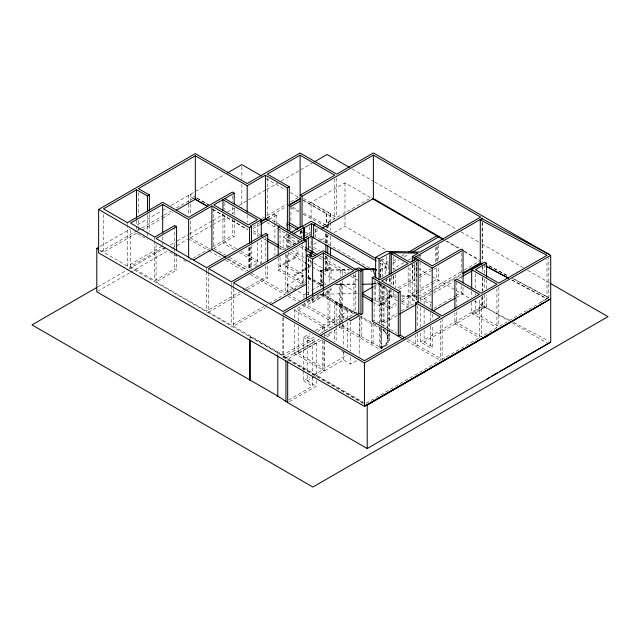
<?xml version="1.0" encoding="UTF-8"?>
<svg xmlns="http://www.w3.org/2000/svg" width="640" height="640" viewBox="0 0 640 640"><rect width="100%" height="100%" fill="white"/><g stroke="black" fill="none" stroke-linecap="round" stroke-linejoin="round"><path stroke-width="0.48" stroke-dasharray="3.2 2.4" d="M387.768 329.808L387.296 342.888A23.76 13.72 0 0 1 381.776 347.504L381.048 347.88M302.576 199.664L326.76 213.624L325.976 225.024L303.264 212.808M330.52 257.072L327.752 271.096L325.872 270.008L326.76 257.072L325.088 256.104M387.664 340.808L387.856 339.864A25.64 14.8 0 0 0 384.016 331.008L383.072 330.224L384.056 329.656M328.672 222.976L330.52 213.624L311.104 202.408L311.104 220.184M100.248 246.368L129.656 229.384M137.44 224.888L161.664 210.904M162.528 210.408L165.992 208.408M171.176 205.416L194.648 191.864M195.512 191.368L224.696 174.52M100.36 251.896L136.624 230.96M137.488 230.464L140.936 228.464M141.8 227.968L163.384 215.504M164.248 215.008L171.152 211.024M176.336 208.032L193.6 198.064M136.536 233.184L103.44 252.288L103.44 213.784M141.864 230.104L161.696 218.656M162.56 218.152L172.912 212.184M161.832 246.264L127.416 266.136L127.416 225.648M130.512 229.984L130.512 266.52L162.688 247.944L166.152 249.936M97.776 286.92L128.072 269.424M128.936 268.928L167.016 246.944M170.48 244.944L176.536 241.448M177.4 240.944L188.656 234.448M189.52 233.952L212.024 220.96M212.888 220.456L223.272 214.464M227.6 211.96L234.528 207.968M238.856 205.464L247.504 200.472M248.376 199.968L265.68 189.976M266.552 189.48L277.8 182.984M281.264 180.984L312.416 162.992M97.656 291.312L129.656 272.832M130.52 272.336L166.856 251.36M172.04 248.36L187.616 239.376M190.36 221L190.36 237.784L211.816 225.4M212.68 224.904L227.264 216.48M232.416 213.504L237.568 210.528M189.496 260.256L192.064 258.768M192.92 258.272L211.776 247.392M212.632 246.896L232.336 235.52L234.216 236.608L234.216 219.816M261.688 218.624L265.96 216.16M266.808 215.672L286.44 204.336M290.704 201.872L299.24 196.944M130.512 266.52L154.744 280.512L174.712 268.976L176.592 270.064L176.592 254.264M213.784 208.904L213.784 248.408L234.216 236.608M267.304 178.064L267.304 217.56L286.288 206.6M156.056 244.4L156.056 281.92L176.592 270.064M252.96 226.576L259.72 222.672M267.328 218.28L274.936 213.888L276.816 214.976L276.816 223.864M253.152 228.64L259.912 224.736M269.208 219.368L276.816 214.976M309.224 203.496L344.984 182.848L371.832 198.344M279.704 248.096L283.152 250.08L283.152 237.048L287.368 234.616M287.248 248.416L287.248 237.24L290.584 235.32M229.344 257.392L248.368 268.368L257.536 263.072L257.536 242.336M305.368 235.656L310.56 232.656M314.888 230.16L317.488 228.664M322.68 225.664L334.8 218.664L334.8 179.168M303.496 198.416L336.68 217.576L371.664 197.384M283.152 250.08L299.192 240.816M255.344 266.512L261.296 263.072L261.296 240.368M292.864 244.864L299.536 241.016M305.984 237.288L308.4 235.92L305.8 234.448M304.432 238.208L309.344 235.368L309.344 226.064M304.632 238.256L310.648 234.784M314.944 232.304L319.24 229.824M313.64 244.392L320.416 240.48M321.264 239.992L328.888 235.584M333.976 232.656L344.984 226.296L386.552 250.296M295.152 257.016L279.32 266.152L280.248 266.68L296.072 257.544L296.072 248.232M156.056 281.92L206.568 311.088L241.776 290.768M242.632 290.272L245.208 288.784M246.064 288.288L265.816 276.888L267.696 277.976L267.696 265.136M278.168 258.392L278.168 270.24L280.048 269.152L304.504 283.272M286.232 254.744L286.232 266.592L288.112 265.504L304.4 274.912M208.608 272.584L208.608 312.088L242.864 292.312M243.72 291.816L246.288 290.328M247.144 289.84L267.696 277.976M304.416 269.096L294.144 275.032L295.12 275.6L304.552 270.088M307.752 267.176L310.248 265.728L310.248 259.216M307.84 268.256L311.232 266.296L311.176 259.744M323.072 270.008L320.264 270.584L320.264 288.168M320.264 271.472L321.192 270.936M322.784 270.784L321.192 271.704L322.48 272.408M323.584 270.32L329.184 267.088L331.064 268.176L331.064 282M251.464 273.064L285.368 292.64L304.952 281.336M208.608 312.088L231.408 325.248L263.928 306.472M264.784 305.984L268.2 304.008M269.056 303.512L302.432 284.248L302.432 241.784M324.712 271.84L331.064 268.176M287.936 284.64L287.936 293.328L287.248 293.728L287.248 253.256M292.864 290.48L297.8 287.632M301.088 285.736L303.552 284.312L303.552 275.624L287.248 285.032L294.768 289.376M233.448 288.72L233.448 326.24L265.488 307.744M305.68 293.696L303.968 294.688L295.608 289.864M306.536 293.2L310.824 290.72M311.688 290.232L321.192 284.744L327.064 284.6M319.408 294.456L303.968 303.376L338.504 323.312M380.696 277.856L380.696 260.08L381.952 259.36M294.416 317.984L294.416 310.08L328.016 290.688L329.896 291.776L329.896 328.304M339.304 323.664L339.304 284.168L340.744 283.336L359.064 293.912M363.344 402.864L287.688 359.192L277.776 352.584L250.088 336.6L249.848 338.704M354.88 312.816L323.072 294.52L331.064 289.904L331.064 287.928M298.184 320.944L298.184 310.08L329.896 291.776M339.304 284.168L341.184 285.256L342.632 284.424M307.216 299.408L312.64 302.536L323.336 296.36L353.928 314.024L353.928 274.52M393.064 261.088L397.344 258.616M401.632 256.136L405.064 254.16M379.928 269.832L385.768 266.464L385.768 274.84M380.048 277.376L380.048 270.864L388.6 265.92L388.6 273.368M393.072 263.256L399.096 259.776M404.256 256.8L408.56 254.312M403.96 262.648L393.696 268.568L395.584 269.656M408.24 260.176L410.8 258.696M334.24 325.112L334.24 303.384L336.12 302.296L355.008 313.2M418.4 256.48L420.968 255M373.824 286.392L379.096 283.352L384.056 286.216L384 326.728M379.064 284.464L379.984 283.928M385.176 280.936L388.6 278.96M383.24 286.896L384.176 286.352A26.944 15.56 0 0 1 388.992 297.44L388.992 340.888L387.912 342.848A18.656 10.768 0 0 1 381.328 347.984L380.544 347.4L380.544 327.656M298.184 310.08L323.936 324.952L347.76 311.192L347.76 318.104M317.592 331.448L343.512 316.504L347.504 318.8M397.976 287.824L412.512 279.432L414.392 280.52L414.392 263.728M419.088 275.64L431.056 268.728M396.328 295.04L386.416 294.848L375.632 300.808L375.632 281.056M233.448 326.24L283.104 354.912L315.928 335.96M320.24 333.472L353.928 314.024M310.912 299.368L312.64 300.368L323.336 294.184L355.808 312.936L357.304 312.072M399 289.408L414.392 280.52M419.256 277.712L432.944 269.808M433.792 269.32L437.216 267.344M282.992 317.656L282.992 357.152L316.584 337.76M396.536 298.048L393.16 296.104L391.28 297.184L391.28 290.272M380.696 283.784L380.696 303.528L382.576 302.44L389.632 306.52L396.488 302.56M294.416 323.912L294.416 353.528L319.4 339.104M324.568 336.12L340.744 326.784M387.688 328.968L387.768 297.216L386.704 299.16A17.368 10.024 0 0 1 381.336 303.6L380.464 304.096L381.664 304.792L379.784 305.872L373.792 302.416M298.184 326.872L298.184 353.528L321.328 340.168M326.472 337.2L329.896 335.216L329.896 332.256M339.304 324.656L339.304 327.616L341.184 328.704L342.632 327.872L379.784 349.32L381.664 348.24A19.2 11.088 0 0 0 388.752 342.376M401.632 299.584L432.496 281.768M433.352 281.272L436.784 279.296L436.784 267.448M380.696 303.528L389.632 308.688L396.512 304.712M401.672 301.736L430.92 284.848M431.784 284.352L438.664 280.384L438.664 265.568M372.232 321.152L374.112 320.064L379.768 323.328L396.976 313.392M412.328 264.44L412.328 299.992L418.224 296.592M401.28 295.136L420.104 295.504L433.08 288.008M433.952 287.512L463.376 270.52M464.24 270.024L480.68 260.528M418.68 298.496L416.088 299.992L416.088 262.464M419.544 298L461.848 273.576M420.36 301.488L420.36 298.528L461.4 274.832M401.28 310.912L408.168 306.936L408.168 267.44M410.824 305.4L416.264 302.264M424.12 304.456L424.12 298.528L432.744 293.552M433.608 293.056L453.432 281.608M458.6 278.624L461.192 277.128M396.928 315.592L381.656 324.416L396.808 333.16M298.184 353.528L323.936 368.4L346.912 355.128M314.992 376.384L343.512 359.944L350.696 364.096L359.296 359.128M433.896 308.304L455.208 296M456.064 295.504L461.176 292.552L463.056 293.64L463.056 286.728M456.2 297.6L463.056 293.64M420.32 342L482.856 305.896L482.856 296.024M471.68 302.248L471.68 313.112L484.696 305.6L486.576 306.688L486.576 294.832M454.896 312.776L454.896 323.64L456.784 322.552L481.32 336.72L496.944 327.696L496.944 288.2M424.12 330.128L424.12 341.976L484.736 306.984L510.248 320.568M475.448 300.272L475.448 313.112L486.576 306.688M420.36 333.088L420.36 341.976L430.552 347.856L432.432 346.776L432.432 326.04M540.504 302.384L548.752 297.624L512.512 278.328M366.176 403.192L440.256 360.424L440.256 320.928M407.64 339.416L442.144 359.336L479.432 337.8L479.432 298.304M475.448 313.112L498.824 326.608L548.824 297.744L548.864 257.232M303.432 369.992L303.432 337.408L310.112 333.568M315.128 330.696L322.64 326.376L324.52 327.464L324.52 336.352M307.2 370.984L307.2 337.408L312.392 334.424M285.952 358.024L312.6 342.728L312.6 374.328M307.2 337.408L316.232 342.8L287.688 359.192L287.688 361.16M303.432 370.976L303.432 380.856L310.112 377.016M313.456 375.096L322.64 369.824L324.52 370.912L324.52 341.288M307.2 374.936L307.2 380.856L314.128 376.88M288.528 399.992L312.6 386.176L312.6 375.312M289.424 401.64L316.232 386.248L316.232 380.328M375.632 300.808L379.072 302.264L390.312 296.048L397.016 296.176M380.544 347.4L381.336 347.048A17.368 10.024 0 0 0 386.704 342.608L387.768 340.664L388.992 340.888A26.944 15.56 0 0 0 384.176 329.8L359.968 315.824M325.056 269.96L348.944 269.4M322.144 270.536L320.264 270.584L322.448 280.328M325.136 270.464L350.016 269.88M335.848 284.392L358.048 283.872M373.2 283.488L379.04 283.384L384 286.248L383.072 286.776L383.072 325.288M335.36 284.92L357.232 284.408M373.144 284.032L378.112 283.912L384.016 287.56A25.64 14.8 0 0 1 387.856 296.416L387.688 297.368L388.992 297.44L387.912 299.4A18.656 10.768 0 0 1 381.328 304.536L380.544 303.952L380.544 323.704M308.952 294.568L303.968 294.688L303.968 298.552M319.92 294.312L357.824 293.424M294.424 274.872L296.272 274.872M308.352 279.024L311.176 279.024M401.832 296.272L417.256 296.568M307.832 277.328L311.264 278.688M320.264 285.272L322.048 285.984M307.832 277.496L322.36 285.032M489.152 265.904L508.456 276.208M512.848 278.544L548.824 297.744M489.08 265.848L508.176 276.016M511.936 279.952L546.984 298.648M511.88 280.08L546.984 298.808L546.984 259.296M513.768 322.44L548.952 341.176M292.784 207.176L298.904 210.464M290.936 207.768L298.792 212M303.16 214.344L324.12 225.624M321.192 284.744L323.128 285.792L321.192 284.744L321.192 270.048M352.192 168.968L373.8 181.44M374.664 181.944L456.768 229.344M461.088 231.832L480.96 243.312M481.824 243.808L523.304 267.76M527.632 270.256L549.232 282.728M446.928 241.04L459.048 248.04M464.24 251.032L478.952 259.528M445.464 240.856L459.064 248.712M464.16 251.656L479.456 260.488M266.088 178.592L285.984 190.08M290.312 192.576L298.968 197.576M303.48 200.584L334.8 218.664M411.664 264.792L416.864 267.792M417.728 268.296L470.112 298.536M474.36 300.992L508.728 320.832M512.16 322.816L548.152 343.592M388.848 262.616L382.576 258.992L382.576 276.768M380.696 260.08L388.816 264.776M471.68 313.112L496.944 327.696M378.288 259.968L388.6 265.92M379.76 262.992L385.768 266.464M424.12 298.528L431.6 302.848M369.688 268.04L315.536 236.776L315.536 228.392M378.288 273L383.44 275.976M305.256 231.96L310.4 234.928M420.36 298.528L430.552 304.416L430.552 308.36M370.32 270.576L372.032 271.568M379.76 276.024L381.48 277.016M299.848 231.008L302.4 232.48M454.896 323.64L479.432 337.8M412.328 299.992L414.208 301.08L414.208 263.552M267.304 217.56L279.976 224.88M313.632 247.32L320.392 251.224M266.952 222.536L276.472 228.032M277.336 228.536L298.968 241.024M310.888 247.912L309.224 246.944L311.104 245.856L311.104 237.96M311.728 248.392L317.576 251.768M401.6 300.976L410.048 305.848L410.048 266.352M287.248 237.24L297.032 242.896M301.288 245.352L304.624 247.28M319.944 256.12L322.512 257.6M323.368 258.096L348.144 272.4M353.272 275.36L357.544 277.824M397.192 300.6L389.8 296.328L389.8 289.416M401.408 303.04L408.168 306.936M283.152 237.048L295.152 243.976M299.408 246.44L304.416 249.328M318.824 257.64L323.88 260.568M324.728 261.048L346.088 273.384M350.416 275.888L359.064 280.88M291.784 250.32L304.568 257.704M307.976 259.672L313.088 262.624M313.944 263.12L324.168 269.024M197.056 198.064L209.152 205.048M196.368 197.808L190.36 194.336L190.36 203.224M197.224 198.304L208.384 204.744M253.184 230.608L260.064 234.584M279.864 246.016L285.368 249.192M290.512 252.16L297.952 256.456L297.952 247.152M212.608 209.216L247.184 229.176M193.64 198.408L188.48 195.424L188.48 203.328M212.576 209.336L247.864 229.712M253.024 232.688L259.048 236.168M263.352 238.656L266.8 240.64M288.296 253.056L304.416 262.36M307.752 264.288L311.176 266.264M312.072 266.784L322.192 272.624M323.04 273.112L334.84 279.928M424.12 341.976L432.432 346.776M313.304 279.648L322.496 284.952M329.184 288.816L331.064 289.904M307.832 276.896L311.264 278.872M307.728 278.04L311.072 279.968M311.904 280.448L322.032 286.296L322.032 285.232M286.232 266.592L304.952 277.4M406.592 340.984L440.256 360.424M320.264 293.968L354.68 313.832M359.84 316.816L383.168 330.28M278.168 270.24L302.432 284.248M334.24 303.384L347.76 311.192M236.704 248.88L224.832 242.024L224.832 215.36M240.944 251.328L261.296 263.072M234.192 249.6L222.952 243.112L222.952 213.488M239.376 252.592L257.536 263.072M213.784 248.408L225.888 255.392M228.16 258.88L247.832 270.24M190.36 237.784L209.24 248.688M227.264 259.096L249.576 271.976M288.088 294.208L299.784 300.96M341.952 325.312L381.664 348.24L381.664 328.488M188.48 238.872L208.376 250.36M209.24 250.864L220.488 257.352M225.68 260.352L245.576 271.84M249.904 274.336L284.512 294.32M287.968 296.312L297.488 301.808M301.816 304.304L336.424 324.288M294.416 310.08L324.52 327.464M328.016 334.136L329.896 335.216M341.848 351.224L344.384 352.688M169.608 251.936L179.984 257.928M183.448 259.928L186.904 261.92M137.376 233.664L147.488 239.504M294.416 353.528L324.52 370.912M100.248 250.36L363.016 402.064M282.992 357.152L363.6 403.688M303.432 337.408L312.6 342.728M307.2 380.856L316.232 386.248M303.432 380.856L312.6 386.176M383.072 330.224L384.52 331.544M383.992 331.016L384.8 331.816A25.616 14.792 0 0 1 387.832 339.864M377.464 282.096L378.112 283.912L378.112 282.056M321.192 279.44L323.072 284.696M321.192 279.752L322.368 283.048M324.768 282.232L325.424 285.152M498.824 287.112L498.824 326.608M486.576 280.024L486.576 288.912M484.736 264.52L484.696 274M484.696 278.936L484.696 289.8M484.696 294.736L484.736 306.984M482.856 267.384L482.856 272.32M482.856 277.256L482.856 291.08M482.736 265.672L482.736 271.6M482.736 277.528L482.736 291.352M482.736 296.288L482.736 308.136M482.56 222.112L482.56 261.616M482.128 222.664L482.128 262.16M481.32 297.216L481.32 336.72M475.448 273.616L475.448 288.424M475.448 293.36L475.448 295.336M471.68 291.384L471.68 297.312M461.176 253.056L461.176 279.72M461.176 285.64L461.176 292.552M456.784 282.064L456.784 306.752M456.784 311.688L456.784 322.552M442.144 318.848L442.144 359.336M438.664 244.832L438.664 260.632M437.216 246.608L437.216 261.416M436.784 246.712L436.784 261.52M435.336 247.496L435.336 262.304M432.432 314.184L432.432 320.112M430.552 312.312L430.552 321.2M430.552 326.136L430.552 347.856M424.12 309.392L424.12 325.192M420.36 307.416L420.36 327.168M420.104 255.016L420.104 257.976M420.104 261.928L420.104 295.504M417.608 305.672L417.608 328.384M417.608 333.32L417.608 345.168L415.72 346.256L415.72 335.392M416.52 262.304L416.52 277.12M416.264 262.76L416.264 301.272M412.512 264.624L412.512 279.432M395.584 274.592L395.584 287.432M393.696 275.48L393.696 286.344M393.16 256.6L393.16 270.424M393.16 276.352L393.16 285.24M393.16 291.168L393.16 296.104M391.28 276.448L391.28 284.352M390.312 278.272L390.312 284.2M390.312 289.136L390.312 296.048M389.8 278.56L389.8 284.48M389.632 278.08L389.632 284M389.632 289.728L389.632 308.688M389.216 295.496L389.216 332.032M389.216 333.016L389.216 338.944M387.912 295.488L387.912 329.064M387.912 330.048L387.912 338.936M386.416 256.336L386.416 273.12M386.416 279.048L386.416 282.008M386.416 287.936L386.416 294.848M382.576 285.656L382.576 302.44M381.656 284.92L381.664 324.536M381.336 303.6L381.328 325.272M381.328 326.256L381.328 347.984M379.768 280.864L379.784 323.648M379.784 327.6L379.784 349.32M379.072 283.504L379.072 302.264M374.112 280.56L374.112 320.064M373.104 323.544L373.104 343.288L371.216 344.376L371.216 322.656M361.816 316.04L361.816 336.776L359.928 337.864L359.928 317.128M359.296 316.664L359.296 356.168M355.808 273.44L355.808 312.936M350.696 321.632L350.696 351.256M350.696 357.184L350.696 364.096M347.76 322.056L347.76 349.704M344.984 182.848L344.984 212.472M344.984 216.424L344.984 226.296M343.512 316.504L343.512 320.448M343.512 324.4L343.512 347.112M343.512 352.048L343.512 359.944M342.632 271.392L342.632 275.112M342.632 280.696L342.632 322.936M342.632 323.92L342.632 327.872M341.184 285.256L341.184 321.792M341.184 325.744L341.184 328.704M340.744 270.304L340.744 276.816M340.744 283.336L340.744 324.808M336.68 178.08L336.68 217.576M336.12 302.296L336.12 325.008M336.12 326L336.12 342.784M334.24 330.048L334.24 341.896M330.52 213.624L330.52 221.52M330.52 222.512L330.52 230.408M330.52 236.336L330.52 246.208M329.184 267.088L329.184 282.888M328.016 290.688L328.016 329.2M327.752 234.56L327.752 244.432M327.752 257.272L327.752 271.096M326.76 213.624L326.76 224.488M326.76 234.36L326.76 244.232M325.976 233.912L325.976 242.8M325.976 255.64L325.976 268.472M325.872 233.472L325.872 243.344M325.872 256.184L325.872 270.008M323.936 324.952L323.936 331.864M323.936 340.752L323.936 368.4M323.336 292.208L323.336 296.36M323.128 291.584L323.072 294.52M322.64 326.376L322.64 332.304M322.64 340.2L322.64 369.824M316.232 342.8L316.232 376.376M312.64 298.392L312.64 302.536M308.352 258.456L308.352 279.368M308.328 258.376L308.328 294.912M302.056 230.272L302.056 236.792M301.696 230.064L301.696 238.448M300.696 231.16L300.696 236.096M300.176 230.76L300.176 237.672M290.936 206.384L290.936 222.44M290.936 227.328L290.936 230.264M290.936 236.136L290.936 245.92M289.056 234.92L289.056 246.768M288.112 233.912L288.112 246.744M288.112 252.672L288.112 265.504M286.232 223.144L286.232 228.08M286.232 233.024L286.232 248.816M285.368 254.128L285.368 292.64M283.104 317.392L283.104 354.912M280.248 265.616L280.248 266.68M280.048 229.656L280.048 252.368M280.048 257.304L280.048 269.152M277.792 352.592L277.792 355.56M274.936 213.888L274.936 222.776M274.936 223.76L274.936 241.536M274.936 247.464L274.936 255.36M265.816 236.4L265.816 260.096M265.816 266.024L265.816 276.888M257.536 223.576L257.536 236.416M251.464 245.416L251.424 269.152M250.248 246.744L250.248 269.456M250.088 336.6L250.088 338.568M249.576 247.288L249.576 270M249.544 247.528L249.544 269.248M248.368 247.632L248.368 268.368M247.184 215.152L247.184 222.264M241.856 166.584L241.856 179.416M241.856 184.352L241.856 208.056M234.216 207.968L234.216 214.88M233.448 283.784L233.448 287.736M232.336 196.024L232.336 201.944M232.336 206.88L232.336 213.792M232.336 218.728L232.336 235.52M231.408 282.784L231.408 284.76M231.408 285.752L231.408 325.248M224.832 202.528L224.832 209.44M208.608 268.64L208.608 271.6M206.568 267.64L206.568 270.6M206.568 271.592L206.568 311.088M190.36 204.216L190.36 215.072M188.48 204.312L188.48 215.176M174.712 226.52L174.712 247.256M174.712 248.24L174.712 252.192M174.712 253.184L174.712 268.976M162.688 236.88L162.688 244.976M154.744 237.064L154.744 240.024M154.744 241.008L154.744 280.512M149.376 213.736L149.376 231.504M147.488 214.816L147.488 231.608M147.488 232.592L147.488 235.552M138.416 192.6L138.416 214.32M138.416 220.248L138.416 226.168M138.416 227.16L138.416 231.104M136.536 220.344L136.536 225.28M136.536 226.272L136.536 229.232M127.416 222.688L127.416 224.664"/><path stroke-width="0.96" d="M376.328 261.008L311.496 223.584L304.208 227.792L303.912 240.656L303.912 227.624L293.08 233.872M304.72 240.192L311.208 236.448L311.496 223.584M328.488 223.904L327.752 227.648L325.872 226.56M98.52 247.36L96.792 248.36L96.792 291.808L277.776 396.032L287.688 402.632L367.216 448.552L550.712 342.112L550.712 255.376L373.368 152.952L336.68 174.128L300.096 153.008L247.184 183.552L195.328 153.616L98.632 209.44L98.632 252.888L364.456 406.36L550.712 298.824L487.608 335.752L481.248 338.768L487.608 335.592L367.216 405.104L366.784 404.856M149.376 210.768L149.376 194.968L147.488 196.056L136.536 189.736L103.44 208.84L127.416 222.688L162.688 202.32L188.64 217.304L232.336 192.072L234.216 193.16L234.216 204.016M288.016 230.968L289.272 230.24L289.272 186.792L287.392 187.88L265.424 175.2L247.184 185.728L195.328 155.792L138.416 188.648L149.376 194.968M251.424 242.488L251.424 226.688L249.544 227.776L211.896 206.04L188.64 219.472L162.688 204.496L130.512 223.072L154.744 237.064L174.712 225.536L176.592 226.616L176.592 250.32M227.264 173.032L241.856 164.608L261.76 176.096M176.36 210.192L195.328 199.24L207.424 206.224M234.216 193.16L213.784 204.96L248.368 224.92L257.536 219.632L222.952 199.664L222.952 210.52M375.632 278.096L375.632 257.36L386.416 251.4L420.104 252.056L480.68 217.08L373.368 155.12L302.056 196.296L300.176 195.208L334.8 175.216L300.096 155.176L267.304 174.112L289.272 186.792M176.592 226.616L156.056 238.472L206.568 267.64L265.816 233.44L267.696 234.528L267.696 261.184M96.912 287.416L32 324.896L312.864 487.048L608 316.656L550.096 283.224M314.152 161.992L327.136 154.496L349.6 167.472M261.296 236.416L261.296 219.632L250.248 226.008L251.424 226.688M193.808 259.936L211.896 249.488L225.592 257.392M260.448 221.52L265.424 218.648L278.944 226.448M288.872 205.104L300.096 198.624M300.696 198.576L289.056 205.296L290.936 206.384L300.08 201.104M260.568 222.184L266.488 218.768M260.76 224.248L268.368 219.856M278.168 255.424L278.168 226.792L280.048 225.704L306.192 240.8L306.192 284.248L270.688 304.744M267.696 234.528L208.608 268.64L231.408 281.8L302.432 240.8L278.168 226.792M290.736 232.672L301.696 226.344L304.208 227.792M315.536 223.736L313.656 224.824L313.656 237.856M321.816 228.336L373.368 198.568L443.464 239.04M306.192 240.8L233.448 282.792L283.104 311.464L353.928 270.576L323.336 252.912L312.64 259.088L306.448 255.512L306.448 298.96M312.136 251.608L310.248 252.696L310.248 256.424M306.448 255.512L308.328 254.424L312.64 256.92L323.336 250.736L355.808 269.488L358.792 267.768L362.824 270.096L362.824 313.544L360.944 314.632L358.792 313.392L320.024 335.768M313.056 252.144L311.176 253.232L311.232 256.056M311.232 253.264L313.112 252.176M305.256 268.616L306.92 267.656M305.296 269.72L307.032 268.656M362.824 270.096L360.944 271.184L358.792 269.944L282.992 313.704L364.456 360.736L440.256 316.976L415.72 302.808L415.72 331.448M376.432 269.584L373.824 268.808L372.904 269.344L360.96 269.624M408.488 252.176L436.784 235.848M412 252.328L438.664 236.936M403.272 339.072L372.232 321.152L372.232 277.704L374.112 276.616L379.768 279.88L408.168 263.488L389.8 252.888L389.8 274.608M412.328 261.48L412.328 256.544L418.224 253.144L390.312 252.6L379.072 258.816L375.632 257.36M416.264 258.816L410.048 262.4L393.16 252.656L391.28 253.736L391.28 273.488M362.672 292.832L372.968 286.888M371.216 300.928L373.104 299.84L362.616 293.792M412.328 256.544L432.192 268.008L463.056 250.192L463.056 282.776M372.232 277.704L398.288 292.744L400.168 291.656L400.168 335.104L405.152 337.984M462.704 273.08L480.832 262.608M463.112 273.848L481.064 263.48L480.28 263.064M471.68 288.424L471.68 269.664L484.696 262.152L486.576 263.24L486.576 277.064M415.72 302.808L417.608 301.72L442.144 315.888L479.432 294.36L454.896 280.192L454.896 308.824M454.896 280.192L456.784 279.104L481.32 293.272L496.944 284.248L471.68 269.664M462.912 276.136L472.392 270.656M486.576 263.24L475.448 269.664L498.824 283.16L546.984 255.36L480.28 219.776L482.56 218.168L414.208 257.632L414.208 260.592M399.472 314.128L416.448 304.328M277.032 396.48L277.792 396.04L277.792 355.56M433.048 310.968L455.344 298.096M400.168 335.104L398.288 336.192L398.288 292.744M548.864 254.272L482.128 218.712L480.28 219.776L480.28 263.224L482.04 264.16M98.632 209.44L364.456 362.912L550.712 255.376M364.456 406.2L542.208 303.736M488.048 378.288L489.776 377.296M491.504 376.296L497.552 372.8M499.28 371.808L550.712 342.112M354.92 269.256L356.904 269.208M360.888 269.112L373.824 268.808M354.992 269.768L356.984 269.72M362.208 284.288L373.144 284.032M376.376 270.368L372.904 269.344L375.832 277.544M485.648 265.928L508.432 278.08M486.424 266.504L508.368 278.208M463.056 250.192L461.176 249.104L432.192 265.84L416.088 256.544M372.696 198.848L442.912 239.384M375.704 258.48L311.224 221.248L302.056 226.552L302.056 196.296M288.968 222.552L298.4 228M311.208 236.448L367.744 269.088M288.784 224.616L297.296 229.536M400.168 291.656L381.656 280.968L418.144 259.896L418.144 302.36M224.832 198.576L261.296 219.632M305.464 247.76L317.384 254.64M305.248 249.808L315.448 255.696M260.928 235.08L262.648 236.072M266.952 238.56L279.008 245.52M194.504 198.904L207.416 206.36M266.8 240.64L278.848 247.6M305.248 262.84L306.912 263.808M362.352 295.808L372.936 301.92M487.184 378.792L487.608 379.04M355.864 313.696L359.296 315.68L350.696 320.648L348.304 319.264M96.792 248.36L98.52 249.36M432.192 268.008L432.192 310.472M379.072 258.816L379.072 279.552M373.368 155.12L373.368 198.568M367.216 405.104L367.216 448.552M364.456 362.912L364.456 406.36M360.944 271.184L360.944 314.632M358.792 269.944L358.792 313.392M330.52 247.192L330.52 255.096M327.752 245.424L327.752 253.32M325.872 244.336L325.872 252.232M323.336 252.912L323.336 289.448M312.64 259.088L312.64 295.624M312.12 236.896L312.12 252.576M308.352 237.88L308.352 249.632M300.096 155.176L300.176 227.792M287.688 362.152L287.688 402.632M287.392 187.88L287.392 230.344M285.952 360.992L285.952 401.472M265.424 175.2L265.424 218.648M250.088 340.544L250.088 380.048M249.848 339.696L249.848 380.176M249.544 227.776L249.544 243.576M247.184 185.728L247.184 212.392M211.896 206.04L211.896 249.488M195.328 155.792L195.328 199.24M188.64 219.472L188.64 257.984M162.688 204.496L162.688 233.128M147.488 196.056L147.488 211.856M136.536 189.736L136.536 218.368"/></g></svg>
